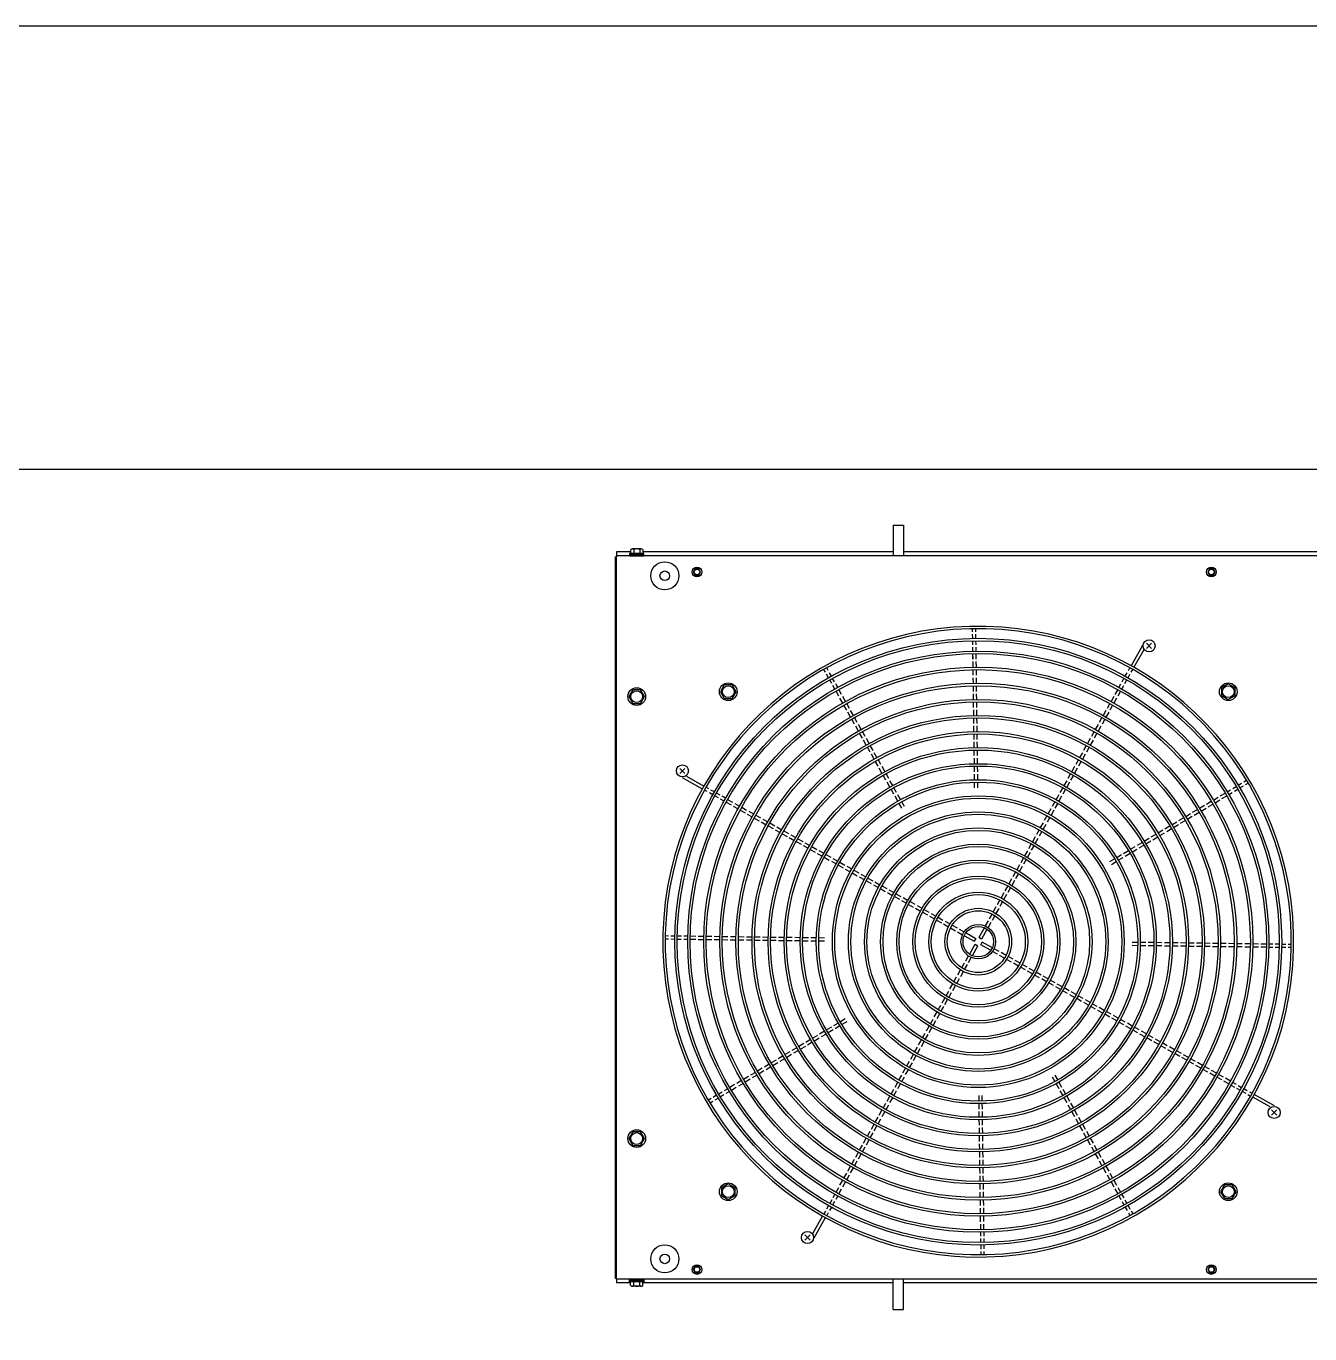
# Model space of a CAD drawing. Header units: millimetres. Extents: x -15161 to 10473752, y -72817 to 33960.
# Drawn here: x -1021.1 to -861.4, y -33737.4 to -33574.7 of the extents above; entities that cross this region are included whole.
import ezdxf

# ---------------------------------------------------------------- set-up
doc = ezdxf.new("R2010")
doc.units = ezdxf.units.MM

# ---------------------------------------------------------------- blocks, each defined once
blk = doc.blocks.new('建築底圖1140116')
blk.add_lwpolyline([(1710.08, -21908.9), (-1953.16, -21908.9)])
blk = doc.blocks.new('NAILU')
at = {"linetype": 'ByBlock'}
for p, q in [((1.06, -1.06), (-1.06, 1.06)), ((-1.06, -1.06), (1.06, 1.06))]:
    blk.add_line(p, q, dxfattribs=at)
blk.add_circle((0, 0), 2.5, dxfattribs=at)
blk = doc.blocks.new('機組1140224')
at = {"color": 230}
for p, q in [((7445.5, -33636.75), (7445.5, -33640.57)), ((7445.5, -33636.75), (7446.8, -33636.75)), ((7446.8, -33636.75), (7446.8, -33640.57)), ((7411.1, -33640.07), (7411.1, -33640.7)), ((7412.85, -33640.07), (7411.1, -33640.07)), ((7412.1, -33640.57), (7412.07, -33640.6)), ((7412.7, -33640.57), (7412.1, -33640.57)), ((7412.7, -33640.28), (7412.7, -33640.6)), ((7414.5, -33640.28), (7412.7, -33640.28)), ((7412.7, -33640.44), (7414.5, -33640.44)), ((7412.85, -33639.8), (7412.85, -33640.28)), ((7414.16, -33639.73), (7413.04, -33639.73)), ((7413.23, -33639.8), (7413.23, -33640.28)), ((7413.6, -33640.44), (7413.44, -33640.28)), ((7413.76, -33640.44), (7413.6, -33640.28)), ((7413.98, -33639.8), (7413.98, -33640.28)), ((7414.35, -33639.8), (7414.35, -33640.28)), ((7445.5, -33640.07), (7414.35, -33640.07)), ((7414.5, -33640.6), (7414.5, -33640.28)), ((7587.72, -33640.57), (7414.5, -33640.57)), ((7555.4, -33640.07), (7446.8, -33640.07)), ((7410.98, -33730.5), (7410.98, -33640.7)), ((7410.98, -33640.7), (7411.1, -33640.7)), ((7591.1, -33640.6), (7411.1, -33640.6)), ((7411.1, -33644.1), (7411.1, -33640.6)), ((7411.1, -33730.48), (7411.1, -33640.72)), ((7590.98, -33640.6), (7411.22, -33640.6)), ((7412.7, -33640.6), (7414.5, -33640.6)), ((7455.4, -33650.05), (7455.39, -33649.65)), ((7455.8, -33650.05), (7455.79, -33649.65)), ((7455.41, -33650.85), (7455.4, -33650.35)), ((7455.42, -33651.65), (7455.41, -33651.15)), ((7455.43, -33652.45), (7455.42, -33651.95)), ((7455.81, -33650.85), (7455.8, -33650.35)), ((7455.82, -33651.65), (7455.81, -33651.15)), ((7455.83, -33652.45), (7455.82, -33651.95)), ((7476.52, -33651.74), (7475.11, -33654.26)), ((7477.04, -33651.47), (7477.67, -33652.11)), ((7477.04, -33652.11), (7477.67, -33651.47)), ((7455.44, -33653.45), (7455.43, -33652.75)), ((7455.45, -33653.45), (7455.44, -33652.75)), ((7455.84, -33653.45), (7455.83, -33652.75)), ((7455.85, -33653.45), (7455.84, -33652.75)), ((7476.68, -33652.28), (7475.46, -33654.45)), ((7437.09, -33655.06), (7436.89, -33654.72)), ((7437.44, -33654.87), (7437.24, -33654.52)), ((7437.83, -33655.57), (7437.58, -33655.13)), ((7455.46, -33654.45), (7455.45, -33653.75)), ((7455.47, -33655.45), (7455.46, -33654.75)), ((7455.86, -33654.45), (7455.85, -33653.75)), ((7455.87, -33655.45), (7455.86, -33654.75)), ((7474.38, -33655.57), (7474.62, -33655.13)), ((7474.77, -33654.87), (7474.97, -33654.52)), ((7475.12, -33655.07), (7475.31, -33654.72)), ((7437.48, -33655.76), (7437.23, -33655.33)), ((7437.87, -33656.46), (7437.62, -33656.02)), ((7438.22, -33656.26), (7437.97, -33655.83)), ((7438.26, -33657.16), (7438.02, -33656.72)), ((7438.61, -33656.96), (7438.36, -33656.53)), ((7455.49, -33656.45), (7455.48, -33655.75)), ((7455.5, -33657.45), (7455.49, -33656.75)), ((7455.89, -33656.45), (7455.88, -33655.75)), ((7455.9, -33657.45), (7455.89, -33656.75)), ((7473.6, -33656.96), (7473.84, -33656.53)), ((7473.95, -33657.16), (7474.19, -33656.72)), ((7473.99, -33656.27), (7474.23, -33655.83)), ((7474.34, -33656.46), (7474.58, -33656.03)), ((7474.73, -33655.76), (7474.97, -33655.33)), ((7438.75, -33658.03), (7438.41, -33657.42)), ((7439.1, -33657.84), (7438.76, -33657.22)), ((7439.24, -33658.9), (7438.89, -33658.29)), ((7439.59, -33658.71), (7439.24, -33658.1)), ((7455.51, -33658.45), (7455.5, -33657.75)), ((7455.91, -33658.45), (7455.9, -33657.75)), ((7472.96, -33658.1), (7472.62, -33658.71)), ((7473.31, -33658.29), (7472.97, -33658.9)), ((7473.45, -33657.22), (7473.11, -33657.84)), ((7473.8, -33657.42), (7473.46, -33658.03)), ((7439.73, -33659.78), (7439.38, -33659.16)), ((7440.07, -33659.58), (7439.73, -33658.97)), ((7440.21, -33660.65), (7439.87, -33660.04)), ((7440.56, -33660.45), (7440.22, -33659.84)), ((7455.52, -33659.45), (7455.52, -33658.75)), ((7455.54, -33660.45), (7455.53, -33659.75)), ((7455.92, -33659.45), (7455.92, -33658.75)), ((7455.94, -33660.45), (7455.93, -33659.75)), ((7471.98, -33659.84), (7471.64, -33660.45)), ((7472.33, -33660.04), (7471.99, -33660.65)), ((7472.47, -33658.97), (7472.13, -33659.58)), ((7472.82, -33659.16), (7472.48, -33659.78)), ((7440.7, -33661.52), (7440.36, -33660.91)), ((7441.05, -33661.33), (7440.71, -33660.71)), ((7441.54, -33662.2), (7441.2, -33661.59)), ((7455.55, -33661.45), (7455.54, -33660.75)), ((7455.95, -33661.45), (7455.94, -33660.75)), ((7471.01, -33661.59), (7470.66, -33662.2)), ((7471.49, -33660.71), (7471.15, -33661.33)), ((7471.84, -33660.91), (7471.5, -33661.52)), ((7441.19, -33662.39), (7440.85, -33661.78)), ((7441.68, -33663.27), (7441.34, -33662.65)), ((7442.03, -33663.07), (7441.69, -33662.46)), ((7442.52, -33663.94), (7442.18, -33663.33)), ((7455.56, -33662.45), (7455.55, -33661.75)), ((7455.58, -33663.45), (7455.57, -33662.75)), ((7455.96, -33662.45), (7455.95, -33661.75)), ((7455.98, -33663.45), (7455.97, -33662.75)), ((7470.03, -33663.33), (7469.69, -33663.94)), ((7470.52, -33662.46), (7470.17, -33663.07)), ((7470.87, -33662.65), (7470.52, -33663.27)), ((7471.35, -33661.78), (7471.01, -33662.39)), ((7442.17, -33664.14), (7441.83, -33663.53)), ((7442.66, -33665.01), (7442.32, -33664.4)), ((7443.01, -33664.81), (7442.67, -33664.2)), ((7455.59, -33664.45), (7455.58, -33663.75)), ((7455.6, -33665.45), (7455.59, -33664.75)), ((7455.99, -33664.45), (7455.98, -33663.75)), ((7456, -33665.45), (7455.99, -33664.75)), ((7469.54, -33664.2), (7469.2, -33664.81)), ((7469.89, -33664.4), (7469.55, -33665.01)), ((7470.38, -33663.53), (7470.03, -33664.14)), ((7443.15, -33665.88), (7442.8, -33665.27)), ((7443.5, -33665.69), (7443.15, -33665.08)), ((7443.64, -33666.76), (7443.29, -33666.14)), ((7443.98, -33666.56), (7443.64, -33665.95)), ((7455.62, -33666.45), (7455.61, -33665.75)), ((7456.02, -33666.45), (7456.01, -33665.75)), ((7468.56, -33665.95), (7468.22, -33666.56)), ((7468.91, -33666.14), (7468.57, -33666.76)), ((7469.05, -33665.08), (7468.71, -33665.69)), ((7469.4, -33665.27), (7469.06, -33665.88)), ((7419.24, -33668.18), (7421.76, -33669.59)), ((7419.78, -33668.02), (7421.96, -33669.24)), ((7444.12, -33667.63), (7443.78, -33667.02)), ((7444.47, -33667.43), (7444.13, -33666.82)), ((7444.61, -33668.5), (7444.27, -33667.89)), ((7444.96, -33668.3), (7444.62, -33667.69)), ((7455.63, -33667.45), (7455.62, -33666.75)), ((7455.64, -33668.45), (7455.63, -33667.75)), ((7456.03, -33667.45), (7456.02, -33666.75)), ((7456.04, -33668.45), (7456.03, -33667.75)), ((7467.58, -33667.69), (7467.24, -33668.3)), ((7467.93, -33667.89), (7467.59, -33668.5)), ((7468.07, -33666.82), (7467.73, -33667.43)), ((7468.42, -33667.02), (7468.08, -33667.63)), ((7422.37, -33669.93), (7422.02, -33669.73)), ((7422.57, -33669.58), (7422.22, -33669.39)), ((7423.27, -33669.97), (7422.83, -33669.73)), ((7445.1, -33669.37), (7444.76, -33668.76)), ((7445.45, -33669.18), (7445.11, -33668.57)), ((7445.59, -33670.25), (7445.25, -33669.63)), ((7445.94, -33670.05), (7445.6, -33669.44)), ((7455.65, -33669.45), (7455.65, -33668.75)), ((7456.05, -33669.45), (7456.05, -33668.75)), ((7466.61, -33669.44), (7466.26, -33670.05)), ((7466.96, -33669.63), (7466.61, -33670.25)), ((7467.1, -33668.57), (7466.75, -33669.18)), ((7467.44, -33668.76), (7467.1, -33669.37)), ((7487.07, -33669.95), (7487.5, -33669.69)), ((7487.76, -33669.54), (7488.19, -33669.28)), ((7487.96, -33669.88), (7488.39, -33669.63)), ((7488.44, -33669.13), (7488.87, -33668.87)), ((7488.65, -33669.47), (7489.08, -33669.22)), ((7489.13, -33668.72), (7489.48, -33668.52)), ((7489.34, -33669.06), (7489.68, -33668.86)), ((7423.07, -33670.32), (7422.64, -33670.08)), ((7423.77, -33670.71), (7423.33, -33670.47)), ((7423.97, -33670.36), (7423.53, -33670.12)), ((7424.47, -33671.1), (7424.03, -33670.86)), ((7424.66, -33670.75), (7424.23, -33670.51)), ((7424.73, -33671.25), (7425.34, -33671.59)), ((7424.92, -33670.9), (7425.53, -33671.24)), ((7425.8, -33671.39), (7426.41, -33671.73)), ((7446.08, -33671.12), (7445.74, -33670.51)), ((7446.43, -33670.92), (7446.09, -33670.31)), ((7446.57, -33671.99), (7446.23, -33671.38)), ((7446.92, -33671.79), (7446.58, -33671.18)), ((7465.63, -33671.18), (7465.29, -33671.79)), ((7465.98, -33671.38), (7465.64, -33671.99)), ((7466.12, -33670.31), (7465.78, -33670.92)), ((7466.47, -33670.51), (7466.12, -33671.12)), ((7484.49, -33671.48), (7485.09, -33671.12)), ((7484.7, -33671.83), (7485.3, -33671.47)), ((7485.35, -33670.97), (7485.95, -33670.61)), ((7485.56, -33671.31), (7486.16, -33670.96)), ((7486.21, -33670.46), (7486.81, -33670.1)), ((7486.41, -33670.8), (7487.02, -33670.45)), ((7487.27, -33670.29), (7487.7, -33670.03)), ((7425.6, -33671.74), (7426.21, -33672.08)), ((7426.47, -33672.23), (7427.08, -33672.57)), ((7426.67, -33671.88), (7427.28, -33672.22)), ((7427.35, -33672.72), (7427.96, -33673.06)), ((7427.54, -33672.37), (7428.15, -33672.71)), ((7428.41, -33672.86), (7429.02, -33673.2)), ((7464.65, -33672.93), (7464.31, -33673.54)), ((7465.14, -33672.06), (7464.8, -33672.67)), ((7465.49, -33672.25), (7465.15, -33672.86)), ((7481.91, -33673.02), (7482.51, -33672.66)), ((7482.12, -33673.36), (7482.72, -33673)), ((7482.77, -33672.5), (7483.37, -33672.15)), ((7482.98, -33672.85), (7483.58, -33672.49)), ((7483.63, -33671.99), (7484.23, -33671.63)), ((7483.84, -33672.34), (7484.44, -33671.98)), ((7428.22, -33673.21), (7428.83, -33673.55)), ((7429.09, -33673.69), (7429.7, -33674.04)), ((7429.29, -33673.35), (7429.9, -33673.69)), ((7429.96, -33674.18), (7430.57, -33674.53)), ((7430.16, -33673.83), (7430.77, -33674.18)), ((7430.84, -33674.67), (7431.45, -33675.01)), ((7431.03, -33674.32), (7431.64, -33674.67)), ((7463.67, -33674.67), (7463.33, -33675.28)), ((7464.16, -33673.8), (7463.82, -33674.41)), ((7464.51, -33674), (7464.17, -33674.61)), ((7465, -33673.12), (7464.66, -33673.73)), ((7478.47, -33675.06), (7479.08, -33674.7)), ((7479.33, -33674.55), (7479.94, -33674.19)), ((7479.54, -33674.89), (7480.14, -33674.53)), ((7480.19, -33674.04), (7480.8, -33673.68)), ((7480.4, -33674.38), (7481, -33674.02)), ((7481.05, -33673.53), (7481.65, -33673.17)), ((7481.26, -33673.87), (7481.86, -33673.51)), ((7431.71, -33675.16), (7432.32, -33675.5)), ((7431.9, -33674.81), (7432.51, -33675.15)), ((7432.58, -33675.65), (7433.19, -33675.99)), ((7432.78, -33675.3), (7433.39, -33675.64)), ((7433.45, -33676.14), (7434.06, -33676.48)), ((7433.65, -33675.79), (7434.26, -33676.13)), ((7434.52, -33676.28), (7435.13, -33676.62)), ((7463.18, -33675.55), (7462.84, -33676.16)), ((7463.53, -33675.74), (7463.19, -33676.35)), ((7464.02, -33674.87), (7463.68, -33675.48)), ((7475.9, -33676.59), (7476.5, -33676.24)), ((7476.76, -33676.08), (7477.36, -33675.72)), ((7476.96, -33676.43), (7477.56, -33676.07)), ((7477.62, -33675.57), (7478.22, -33675.21)), ((7477.82, -33675.91), (7478.42, -33675.56)), ((7478.68, -33675.4), (7479.28, -33675.05)), ((7434.33, -33676.63), (7434.94, -33676.97)), ((7435.2, -33677.12), (7435.81, -33677.46)), ((7435.39, -33676.77), (7436, -33677.11)), ((7436.07, -33677.61), (7436.68, -33677.95)), ((7436.27, -33677.26), (7436.88, -33677.6)), ((7437.14, -33677.74), (7437.75, -33678.09)), ((7462.21, -33677.29), (7461.87, -33677.9)), ((7462.56, -33677.49), (7462.21, -33678.1)), ((7462.7, -33676.42), (7462.35, -33677.03)), ((7463.05, -33676.61), (7462.7, -33677.22)), ((7473.32, -33678.13), (7473.92, -33677.77)), ((7474.18, -33677.62), (7474.78, -33677.26)), ((7474.38, -33677.96), (7474.98, -33677.6)), ((7475.04, -33677.1), (7475.64, -33676.75)), ((7475.24, -33677.45), (7475.84, -33677.09)), ((7476.1, -33676.94), (7476.7, -33676.58)), ((7436.94, -33678.09), (7437.55, -33678.44)), ((7437.82, -33678.58), (7438.43, -33678.92)), ((7438.01, -33678.23), (7438.62, -33678.58)), ((7438.69, -33679.07), (7439.3, -33679.41)), ((7438.88, -33678.72), (7439.49, -33679.06)), ((7439.56, -33679.56), (7440.17, -33679.9)), ((7439.76, -33679.21), (7440.37, -33679.55)), ((7461.23, -33679.04), (7460.89, -33679.65)), ((7461.58, -33679.23), (7461.24, -33679.84)), ((7461.72, -33678.16), (7461.38, -33678.77)), ((7462.07, -33678.36), (7461.73, -33678.97)), ((7472.46, -33678.64), (7473.06, -33678.28)), ((7472.66, -33678.98), (7473.26, -33678.62)), ((7473.52, -33678.47), (7474.12, -33678.11)), ((7440.43, -33680.05), (7441.04, -33680.39)), ((7440.63, -33679.7), (7441.24, -33680.04)), ((7441.3, -33680.54), (7441.92, -33680.88)), ((7441.5, -33680.19), (7442.11, -33680.53)), ((7442.18, -33681.03), (7442.79, -33681.37)), ((7442.37, -33680.68), (7442.98, -33681.02)), ((7443.25, -33681.17), (7443.86, -33681.51)), ((7460.25, -33680.78), (7459.91, -33681.39)), ((7460.6, -33680.98), (7460.26, -33681.59)), ((7460.74, -33679.91), (7460.4, -33680.52)), ((7461.09, -33680.1), (7460.75, -33680.72)), ((7443.05, -33681.52), (7443.66, -33681.86)), ((7443.92, -33682), (7444.53, -33682.35)), ((7444.12, -33681.66), (7444.73, -33682)), ((7444.8, -33682.49), (7445.41, -33682.84)), ((7444.99, -33682.14), (7445.6, -33682.49)), ((7445.86, -33682.63), (7446.47, -33682.97)), ((7459.27, -33682.53), (7458.93, -33683.14)), ((7459.62, -33682.72), (7459.28, -33683.33)), ((7459.76, -33681.65), (7459.42, -33682.27)), ((7460.11, -33681.85), (7459.77, -33682.46)), ((7445.67, -33682.98), (7446.28, -33683.32)), ((7446.54, -33683.47), (7447.15, -33683.81)), ((7446.74, -33683.12), (7447.35, -33683.46)), ((7447.41, -33683.96), (7448.02, -33684.3)), ((7447.61, -33683.61), (7448.22, -33683.95)), ((7448.29, -33684.45), (7448.9, -33684.79)), ((7448.48, -33684.1), (7449.09, -33684.44)), ((7458.3, -33684.27), (7457.95, -33684.88)), ((7458.64, -33684.47), (7458.3, -33685.08)), ((7458.79, -33683.4), (7458.44, -33684.01)), ((7459.13, -33683.6), (7458.79, -33684.21)), ((7449.16, -33684.94), (7449.77, -33685.28)), ((7449.35, -33684.59), (7449.96, -33684.93)), ((7450.03, -33685.43), (7450.64, -33685.77)), ((7450.23, -33685.08), (7450.84, -33685.42)), ((7450.9, -33685.92), (7451.51, -33686.26)), ((7451.1, -33685.57), (7451.71, -33685.91)), ((7451.97, -33686.06), (7452.58, -33686.4)), ((7457.32, -33686.02), (7456.97, -33686.63)), ((7457.81, -33685.15), (7457.46, -33685.76)), ((7458.16, -33685.34), (7457.81, -33685.95)), ((7451.78, -33686.4), (7452.39, -33686.75)), ((7452.65, -33686.89), (7453.26, -33687.24)), ((7452.85, -33686.54), (7453.46, -33686.89)), ((7453.52, -33687.38), (7454.14, -33687.73)), ((7453.72, -33687.03), (7454.33, -33687.38)), ((7454.6, -33687.52), (7455.8, -33688.2)), ((7456.83, -33686.9), (7456.15, -33688.1)), ((7457.18, -33687.09), (7456.5, -33688.3)), ((7457.67, -33686.22), (7457.32, -33686.83)), ((7417.55, -33688.3), (7417.15, -33688.29)), ((7417.56, -33687.9), (7417.16, -33687.89)), ((7418.35, -33688.31), (7417.85, -33688.3)), ((7418.36, -33687.91), (7417.86, -33687.9)), ((7419.15, -33688.32), (7418.65, -33688.31)), ((7419.16, -33687.92), (7418.66, -33687.91)), ((7419.95, -33688.33), (7419.45, -33688.32)), ((7419.96, -33687.93), (7419.46, -33687.92)), ((7420.95, -33688.34), (7420.25, -33688.33)), ((7420.96, -33687.94), (7420.26, -33687.93)), ((7421.95, -33688.36), (7421.25, -33688.35)), ((7421.96, -33687.96), (7421.26, -33687.95)), ((7422.95, -33688.37), (7422.25, -33688.36)), ((7422.96, -33687.97), (7422.26, -33687.96)), ((7423.95, -33688.38), (7423.25, -33688.37)), ((7423.96, -33687.98), (7423.26, -33687.97)), ((7424.95, -33688.4), (7424.25, -33688.39)), ((7424.96, -33688), (7424.26, -33687.99)), ((7425.95, -33688.41), (7425.25, -33688.4)), ((7425.96, -33688.01), (7425.26, -33688)), ((7426.95, -33688.42), (7426.25, -33688.41)), ((7426.96, -33688.02), (7426.26, -33688.01)), ((7427.95, -33688.43), (7427.25, -33688.42)), ((7427.96, -33688.03), (7427.26, -33688.02)), ((7428.95, -33688.45), (7428.25, -33688.44)), ((7428.96, -33688.05), (7428.26, -33688.04)), ((7429.95, -33688.46), (7429.25, -33688.45)), ((7429.96, -33688.06), (7429.26, -33688.05)), ((7430.95, -33688.47), (7430.25, -33688.46)), ((7430.96, -33688.07), (7430.26, -33688.06)), ((7431.95, -33688.49), (7431.25, -33688.48)), ((7431.96, -33688.09), (7431.26, -33688.08)), ((7432.95, -33688.5), (7432.25, -33688.49)), ((7432.96, -33688.1), (7432.26, -33688.09)), ((7433.95, -33688.51), (7433.25, -33688.5)), ((7433.96, -33688.11), (7433.26, -33688.1)), ((7434.95, -33688.52), (7434.25, -33688.52)), ((7434.96, -33688.12), (7434.26, -33688.12)), ((7435.95, -33688.54), (7435.25, -33688.53)), ((7435.96, -33688.14), (7435.26, -33688.13)), ((7436.95, -33688.55), (7436.25, -33688.54)), ((7436.96, -33688.15), (7436.26, -33688.14)), ((7454.4, -33687.87), (7455.6, -33688.55)), ((7455.03, -33690.1), (7455.7, -33688.9)), ((7455.38, -33690.3), (7456.05, -33689.1)), ((7455.8, -33688.2), (7455.6, -33688.55)), ((7455.7, -33688.9), (7456.05, -33689.1)), ((7456.5, -33688.3), (7456.15, -33688.1)), ((7456.4, -33689), (7456.6, -33688.65)), ((7457.61, -33689.67), (7456.4, -33689)), ((7457.8, -33689.32), (7456.6, -33688.65)), ((7475.25, -33688.65), (7475.95, -33688.66)), ((7475.25, -33689.05), (7475.95, -33689.06)), ((7476.25, -33688.66), (7476.95, -33688.67)), ((7476.25, -33689.06), (7476.95, -33689.07)), ((7477.25, -33688.67), (7477.95, -33688.68)), ((7477.25, -33689.07), (7477.95, -33689.08)), ((7478.25, -33688.68), (7478.95, -33688.69)), ((7478.25, -33689.08), (7478.95, -33689.09)), ((7479.25, -33688.7), (7479.95, -33688.71)), ((7479.25, -33689.1), (7479.95, -33689.11)), ((7480.25, -33688.71), (7480.95, -33688.72)), ((7480.25, -33689.11), (7480.95, -33689.12)), ((7481.25, -33688.72), (7481.95, -33688.73)), ((7481.25, -33689.12), (7481.95, -33689.13)), ((7482.25, -33688.74), (7482.95, -33688.75)), ((7482.25, -33689.14), (7482.95, -33689.15)), ((7483.25, -33688.75), (7483.95, -33688.76)), ((7483.25, -33689.15), (7483.95, -33689.16)), ((7484.25, -33688.76), (7484.95, -33688.77)), ((7484.25, -33689.16), (7484.95, -33689.17)), ((7485.25, -33688.78), (7485.95, -33688.78)), ((7485.25, -33689.18), (7485.95, -33689.18)), ((7486.25, -33688.79), (7486.95, -33688.8)), ((7486.25, -33689.19), (7486.95, -33689.2)), ((7487.25, -33688.8), (7487.95, -33688.81)), ((7487.25, -33689.2), (7487.95, -33689.21)), ((7488.25, -33688.81), (7488.95, -33688.82)), ((7488.25, -33689.21), (7488.95, -33689.22)), ((7489.25, -33688.83), (7489.95, -33688.84)), ((7489.25, -33689.23), (7489.95, -33689.24)), ((7490.25, -33688.84), (7490.95, -33688.85)), ((7490.25, -33689.24), (7490.95, -33689.25)), ((7491.25, -33688.85), (7491.95, -33688.86)), ((7491.25, -33689.25), (7491.95, -33689.26)), ((7492.25, -33688.87), (7492.75, -33688.87)), ((7492.25, -33689.27), (7492.75, -33689.27)), ((7493.05, -33688.88), (7493.55, -33688.88)), ((7493.05, -33689.28), (7493.55, -33689.28)), ((7493.85, -33688.89), (7494.35, -33688.89)), ((7493.85, -33689.29), (7494.35, -33689.29)), ((7494.65, -33688.9), (7495.05, -33688.9)), ((7494.65, -33689.3), (7495.05, -33689.3)), ((7454.54, -33690.98), (7454.88, -33690.37)), ((7454.89, -33691.18), (7455.23, -33690.56)), ((7458.48, -33690.16), (7457.87, -33689.82)), ((7458.68, -33689.81), (7458.07, -33689.47)), ((7459.36, -33690.65), (7458.75, -33690.31)), ((7459.55, -33690.3), (7458.94, -33689.96)), ((7460.23, -33691.14), (7459.62, -33690.8)), ((7460.43, -33690.79), (7459.82, -33690.45)), ((7461.3, -33691.28), (7460.69, -33690.94)), ((7453.56, -33692.73), (7453.9, -33692.12)), ((7453.91, -33692.92), (7454.25, -33692.31)), ((7454.05, -33691.85), (7454.39, -33691.24)), ((7454.4, -33692.05), (7454.74, -33691.44)), ((7461.1, -33691.63), (7460.49, -33691.29)), ((7461.98, -33692.12), (7461.37, -33691.78)), ((7462.17, -33691.77), (7461.56, -33691.43)), ((7462.85, -33692.61), (7462.24, -33692.27)), ((7463.05, -33692.26), (7462.44, -33691.92)), ((7463.92, -33692.75), (7463.31, -33692.41)), ((7452.58, -33694.47), (7452.92, -33693.86)), ((7452.93, -33694.67), (7453.27, -33694.06)), ((7453.07, -33693.6), (7453.41, -33692.99)), ((7453.42, -33693.8), (7453.76, -33693.19)), ((7463.72, -33693.1), (7463.11, -33692.75)), ((7464.6, -33693.59), (7463.99, -33693.24)), ((7464.79, -33693.24), (7464.18, -33692.89)), ((7465.47, -33694.07), (7464.86, -33693.73)), ((7465.66, -33693.73), (7465.05, -33693.38)), ((7466.34, -33694.56), (7465.73, -33694.22)), ((7466.54, -33694.21), (7465.93, -33693.87)), ((7451.6, -33696.22), (7451.95, -33695.61)), ((7451.95, -33696.41), (7452.29, -33695.8)), ((7452.09, -33695.35), (7452.43, -33694.74)), ((7452.44, -33695.54), (7452.78, -33694.93)), ((7467.21, -33695.05), (7466.6, -33694.71)), ((7467.41, -33694.7), (7466.8, -33694.36)), ((7468.09, -33695.54), (7467.48, -33695.2)), ((7468.28, -33695.19), (7467.67, -33694.85)), ((7468.96, -33696.03), (7468.35, -33695.69)), ((7469.15, -33695.68), (7468.54, -33695.34)), ((7470.03, -33696.17), (7469.42, -33695.83)), ((7450.63, -33697.96), (7450.97, -33697.35)), ((7451.11, -33697.09), (7451.46, -33696.48)), ((7451.46, -33697.29), (7451.81, -33696.68)), ((7469.83, -33696.52), (7469.22, -33696.18)), ((7470.7, -33697.01), (7470.09, -33696.67)), ((7470.9, -33696.66), (7470.29, -33696.32)), ((7471.58, -33697.5), (7470.97, -33697.15)), ((7471.77, -33697.15), (7471.16, -33696.81)), ((7472.64, -33697.64), (7472.03, -33697.29)), ((7438.68, -33698.73), (7438.08, -33699.08)), ((7438.89, -33699.07), (7438.28, -33699.43)), ((7439.54, -33698.21), (7438.94, -33698.57)), ((7439.75, -33698.56), (7439.14, -33698.92)), ((7449.65, -33699.71), (7449.99, -33699.1)), ((7450.14, -33698.84), (7450.48, -33698.23)), ((7450.49, -33699.03), (7450.83, -33698.42)), ((7450.97, -33698.16), (7451.32, -33697.55)), ((7472.45, -33697.99), (7471.84, -33697.64)), ((7473.32, -33698.47), (7472.71, -33698.13)), ((7473.52, -33698.12), (7472.91, -33697.78)), ((7474.19, -33698.96), (7473.58, -33698.62)), ((7474.39, -33698.61), (7473.78, -33698.27)), ((7475.07, -33699.45), (7474.46, -33699.11)), ((7475.26, -33699.1), (7474.65, -33698.76)), ((7435.24, -33700.77), (7434.64, -33701.13)), ((7436.1, -33700.26), (7435.5, -33700.62)), ((7436.31, -33700.6), (7435.71, -33700.96)), ((7436.96, -33699.75), (7436.36, -33700.11)), ((7437.17, -33700.09), (7436.57, -33700.45)), ((7437.82, -33699.24), (7437.22, -33699.59)), ((7438.03, -33699.58), (7437.43, -33699.94)), ((7449.16, -33700.58), (7449.5, -33699.97)), ((7449.51, -33700.78), (7449.85, -33700.17)), ((7450, -33699.91), (7450.34, -33699.29)), ((7475.94, -33699.94), (7475.33, -33699.6)), ((7476.13, -33699.59), (7475.52, -33699.25)), ((7476.81, -33700.43), (7476.2, -33700.09)), ((7477.01, -33700.08), (7476.4, -33699.74)), ((7477.68, -33700.92), (7477.07, -33700.58)), ((7477.88, -33700.57), (7477.27, -33700.23)), ((7478.75, -33701.06), (7478.14, -33700.72)), ((7432.67, -33702.3), (7432.06, -33702.66)), ((7433.52, -33701.79), (7432.92, -33702.15)), ((7433.73, -33702.14), (7433.13, -33702.49)), ((7434.38, -33701.28), (7433.78, -33701.64)), ((7434.59, -33701.63), (7433.99, -33701.98)), ((7435.45, -33701.11), (7434.85, -33701.47)), ((7448.18, -33702.33), (7448.52, -33701.72)), ((7448.53, -33702.52), (7448.87, -33701.91)), ((7448.67, -33701.45), (7449.01, -33700.84)), ((7449.02, -33701.65), (7449.36, -33701.04)), ((7478.56, -33701.41), (7477.95, -33701.06)), ((7479.43, -33701.9), (7478.82, -33701.55)), ((7479.62, -33701.55), (7479.01, -33701.2)), ((7480.3, -33702.38), (7479.69, -33702.04)), ((7480.5, -33702.04), (7479.89, -33701.69)), ((7481.37, -33702.52), (7480.76, -33702.18)), ((7430.09, -33703.84), (7429.49, -33704.2)), ((7430.95, -33703.33), (7430.34, -33703.68)), ((7431.15, -33703.67), (7430.55, -33704.03)), ((7431.81, -33702.82), (7431.2, -33703.17)), ((7432.01, -33703.16), (7431.41, -33703.52)), ((7432.87, -33702.65), (7432.27, -33703.01)), ((7447.2, -33704.07), (7447.55, -33703.46)), ((7447.55, -33704.27), (7447.9, -33703.66)), ((7447.69, -33703.2), (7448.03, -33702.59)), ((7448.04, -33703.4), (7448.38, -33702.78)), ((7481.17, -33702.87), (7480.56, -33702.53)), ((7482.05, -33703.36), (7481.43, -33703.02)), ((7482.24, -33703.01), (7481.63, -33702.67)), ((7482.92, -33703.85), (7482.31, -33703.51)), ((7483.11, -33703.5), (7482.5, -33703.16)), ((7483.79, -33704.34), (7483.18, -33704)), ((7483.99, -33703.99), (7483.38, -33703.65)), ((7427.51, -33705.37), (7426.91, -33705.73)), ((7428.37, -33704.86), (7427.77, -33705.22)), ((7428.57, -33705.2), (7427.97, -33705.56)), ((7429.23, -33704.35), (7428.63, -33704.71)), ((7429.43, -33704.69), (7428.83, -33705.05)), ((7430.29, -33704.18), (7429.69, -33704.54)), ((7446.23, -33705.82), (7446.57, -33705.21)), ((7446.58, -33706.01), (7446.92, -33705.4)), ((7446.72, -33704.94), (7447.06, -33704.33)), ((7447.06, -33705.14), (7447.41, -33704.53)), ((7465.29, -33705.4), (7465.63, -33706.01)), ((7465.64, -33705.21), (7465.98, -33705.82)), ((7484.66, -33704.83), (7484.05, -33704.49)), ((7484.86, -33704.48), (7484.25, -33704.14)), ((7485.54, -33705.32), (7484.92, -33704.97)), ((7485.73, -33704.97), (7485.12, -33704.63)), ((7486.41, -33705.81), (7485.8, -33705.46)), ((7486.6, -33705.46), (7485.99, -33705.11)), ((7487.48, -33705.95), (7486.86, -33705.6)), ((7424.93, -33706.9), (7424.5, -33707.16)), ((7425.13, -33707.25), (7424.7, -33707.5)), ((7425.79, -33706.39), (7425.19, -33706.75)), ((7425.99, -33706.74), (7425.39, -33707.1)), ((7426.65, -33705.88), (7426.05, -33706.24)), ((7426.85, -33706.23), (7426.25, -33706.58)), ((7427.71, -33705.71), (7427.11, -33706.07)), ((7445.25, -33707.56), (7445.59, -33706.95)), ((7445.6, -33707.76), (7445.94, -33707.15)), ((7445.74, -33706.69), (7446.08, -33706.08)), ((7446.09, -33706.89), (7446.43, -33706.27)), ((7465.78, -33706.27), (7466.12, -33706.89)), ((7466.12, -33706.08), (7466.47, -33706.69)), ((7466.26, -33707.15), (7466.61, -33707.76)), ((7466.61, -33706.95), (7466.96, -33707.56)), ((7487.28, -33706.29), (7486.67, -33705.95)), ((7487.54, -33706.44), (7487.98, -33706.69)), ((7487.74, -33706.09), (7488.17, -33706.34)), ((7488.24, -33706.83), (7488.68, -33707.08)), ((7488.43, -33706.48), (7488.87, -33706.73)), ((7488.94, -33707.22), (7489.37, -33707.47)), ((7489.13, -33706.88), (7489.57, -33707.12)), ((7489.83, -33707.27), (7490.18, -33707.46)), ((7422.87, -33708.13), (7422.52, -33708.33)), ((7423.07, -33708.47), (7422.73, -33708.68)), ((7423.55, -33707.72), (7423.12, -33707.98)), ((7423.76, -33708.06), (7423.33, -33708.32)), ((7424.24, -33707.31), (7423.81, -33707.57)), ((7424.45, -33707.66), (7424.02, -33707.91)), ((7444.27, -33709.31), (7444.61, -33708.7)), ((7444.62, -33709.5), (7444.96, -33708.89)), ((7444.76, -33708.43), (7445.1, -33707.82)), ((7445.11, -33708.63), (7445.45, -33708.02)), ((7456.15, -33707.75), (7456.16, -33708.45)), ((7456.16, -33708.75), (7456.17, -33709.45)), ((7456.55, -33707.74), (7456.56, -33708.44)), ((7456.56, -33708.74), (7456.57, -33709.44)), ((7466.75, -33708.02), (7467.1, -33708.63)), ((7467.1, -33707.82), (7467.44, -33708.43)), ((7467.24, -33708.89), (7467.58, -33709.5)), ((7467.59, -33708.7), (7467.93, -33709.31)), ((7489.63, -33707.62), (7489.98, -33707.81)), ((7492.42, -33709.17), (7490.25, -33707.96)), ((7492.96, -33709.02), (7490.44, -33707.61)), ((7443.29, -33711.05), (7443.64, -33710.44)), ((7443.78, -33710.18), (7444.12, -33709.57)), ((7444.13, -33710.37), (7444.47, -33709.76)), ((7456.18, -33709.75), (7456.18, -33710.45)), ((7456.58, -33709.74), (7456.58, -33710.44)), ((7467.73, -33709.76), (7468.07, -33710.37)), ((7468.08, -33709.57), (7468.42, -33710.18)), ((7468.57, -33710.44), (7468.91, -33711.05)), ((7493.23, -33709.53), (7492.59, -33710.17)), ((7492.59, -33709.53), (7493.23, -33710.17)), ((7442.8, -33711.92), (7443.15, -33711.31)), ((7443.15, -33712.12), (7443.5, -33711.51)), ((7443.64, -33711.25), (7443.98, -33710.64)), ((7456.19, -33710.75), (7456.2, -33711.45)), ((7456.2, -33711.75), (7456.21, -33712.45)), ((7456.59, -33710.74), (7456.6, -33711.44)), ((7456.6, -33711.74), (7456.61, -33712.44)), ((7468.22, -33710.64), (7468.56, -33711.25)), ((7468.71, -33711.51), (7469.05, -33712.12)), ((7469.06, -33711.31), (7469.4, -33711.92)), ((7441.83, -33713.67), (7442.17, -33713.06)), ((7442.18, -33713.86), (7442.52, -33713.25)), ((7442.32, -33712.8), (7442.66, -33712.19)), ((7442.67, -33712.99), (7443.01, -33712.38)), ((7456.21, -33712.75), (7456.22, -33713.45)), ((7456.23, -33713.75), (7456.24, -33714.45)), ((7456.61, -33712.74), (7456.62, -33713.44)), ((7456.63, -33713.74), (7456.64, -33714.44)), ((7469.2, -33712.38), (7469.54, -33712.99)), ((7469.55, -33712.19), (7469.89, -33712.8)), ((7469.69, -33713.25), (7470.03, -33713.86)), ((7470.03, -33713.06), (7470.38, -33713.67)), ((7440.85, -33715.41), (7441.19, -33714.8)), ((7441.2, -33715.61), (7441.54, -33715)), ((7441.34, -33714.54), (7441.68, -33713.93)), ((7441.69, -33714.74), (7442.03, -33714.13)), ((7456.24, -33714.75), (7456.25, -33715.45)), ((7456.64, -33714.74), (7456.65, -33715.44)), ((7470.17, -33714.13), (7470.52, -33714.74)), ((7470.52, -33713.93), (7470.87, -33714.54)), ((7470.66, -33715), (7471.01, -33715.61)), ((7471.01, -33714.8), (7471.35, -33715.41)), ((7439.87, -33717.16), (7440.21, -33716.55)), ((7440.22, -33717.35), (7440.56, -33716.74)), ((7440.36, -33716.29), (7440.7, -33715.68)), ((7440.71, -33716.48), (7441.05, -33715.87)), ((7456.25, -33715.75), (7456.26, -33716.45)), ((7456.27, -33716.75), (7456.28, -33717.45)), ((7456.65, -33715.74), (7456.66, -33716.44)), ((7456.67, -33716.74), (7456.68, -33717.44)), ((7471.15, -33715.87), (7471.49, -33716.48)), ((7471.5, -33715.68), (7471.84, -33716.29)), ((7471.64, -33716.74), (7471.98, -33717.35)), ((7471.99, -33716.55), (7472.33, -33717.16)), ((7438.89, -33718.9), (7439.24, -33718.29)), ((7439.24, -33719.1), (7439.59, -33718.49)), ((7439.38, -33718.03), (7439.73, -33717.42)), ((7439.73, -33718.23), (7440.07, -33717.62)), ((7456.28, -33717.75), (7456.29, -33718.45)), ((7456.68, -33717.74), (7456.69, -33718.44)), ((7472.13, -33717.62), (7472.47, -33718.23)), ((7472.48, -33717.42), (7472.82, -33718.03)), ((7472.62, -33718.49), (7472.96, -33719.1)), ((7472.97, -33718.29), (7473.31, -33718.9)), ((7438.26, -33720.04), (7438.01, -33720.47)), ((7438.61, -33720.23), (7438.36, -33720.67)), ((7438.41, -33719.78), (7438.75, -33719.17)), ((7438.76, -33719.97), (7439.1, -33719.36)), ((7456.29, -33718.75), (7456.3, -33719.45)), ((7456.31, -33719.75), (7456.31, -33720.45)), ((7456.69, -33718.74), (7456.7, -33719.44)), ((7456.71, -33719.74), (7456.71, -33720.44)), ((7473.11, -33719.36), (7473.45, -33719.97)), ((7473.46, -33719.17), (7473.8, -33719.78)), ((7473.6, -33720.23), (7473.84, -33720.67)), ((7473.94, -33720.04), (7474.19, -33720.47)), ((7437.48, -33721.43), (7437.23, -33721.87)), ((7437.82, -33721.63), (7437.58, -33722.06)), ((7437.87, -33720.74), (7437.62, -33721.17)), ((7438.22, -33720.93), (7437.97, -33721.37)), ((7456.32, -33720.75), (7456.33, -33721.45)), ((7456.33, -33721.75), (7456.34, -33722.45)), ((7456.72, -33720.74), (7456.73, -33721.44)), ((7456.73, -33721.74), (7456.74, -33722.44)), ((7473.99, -33720.93), (7474.23, -33721.37)), ((7474.34, -33720.74), (7474.58, -33721.17)), ((7474.38, -33721.63), (7474.62, -33722.07)), ((7474.73, -33721.43), (7474.97, -33721.87)), ((7435.53, -33724.92), (7436.74, -33722.74)), ((7435.68, -33725.46), (7437.09, -33722.94)), ((7437.08, -33722.13), (7436.89, -33722.48)), ((7437.43, -33722.33), (7437.24, -33722.68)), ((7456.34, -33722.75), (7456.35, -33723.45)), ((7456.74, -33722.74), (7456.75, -33723.44)), ((7474.77, -33722.33), (7474.96, -33722.68)), ((7475.12, -33722.13), (7475.31, -33722.48)), ((7435.17, -33725.73), (7434.53, -33725.09)), ((7435.17, -33725.09), (7434.53, -33725.73)), ((7456.36, -33723.75), (7456.37, -33724.45)), ((7456.38, -33724.75), (7456.38, -33725.25)), ((7456.76, -33723.74), (7456.77, -33724.44)), ((7456.78, -33724.74), (7456.78, -33725.24)), ((7456.39, -33725.55), (7456.39, -33726.05)), ((7456.4, -33726.35), (7456.4, -33726.85)), ((7456.79, -33725.54), (7456.79, -33726.04)), ((7456.8, -33726.34), (7456.8, -33726.84)), ((7411.1, -33730.6), (7411.1, -33727.1)), ((7456.41, -33727.15), (7456.41, -33727.55)), ((7456.81, -33727.14), (7456.81, -33727.54)), ((7411.1, -33730.38), (7410.98, -33730.38)), ((7411.1, -33730.5), (7410.98, -33730.5)), ((7411.1, -33730.5), (7411.1, -33731.07)), ((7591.1, -33730.6), (7411.1, -33730.6)), ((7412.85, -33731.07), (7411.1, -33731.07)), ((7590.98, -33730.6), (7411.22, -33730.6)), ((7412.7, -33730.92), (7412.7, -33730.6)), ((7412.7, -33730.6), (7414.5, -33730.6)), ((7412.7, -33730.76), (7414.5, -33730.76)), ((7414.5, -33730.92), (7412.7, -33730.92)), ((7412.85, -33731.4), (7412.85, -33730.92)), ((7414.16, -33731.47), (7413.04, -33731.47)), ((7413.23, -33731.4), (7413.23, -33730.92)), ((7413.6, -33730.76), (7413.44, -33730.92)), ((7413.76, -33730.76), (7413.6, -33730.92)), ((7413.98, -33731.4), (7413.98, -33730.92)), ((7414.35, -33731.4), (7414.35, -33730.92)), ((7445.5, -33731.07), (7414.35, -33731.07)), ((7414.5, -33730.6), (7414.5, -33730.92)), ((7445.5, -33734.39), (7445.5, -33730.6)), ((7446.8, -33734.39), (7446.8, -33730.6)), ((7555.4, -33731.07), (7446.8, -33731.07)), ((7445.5, -33734.39), (7446.8, -33734.39))]:
    blk.add_line(p, q, dxfattribs=at)
for points in [[(7420.87, -33642.2), (7420.64, -33642.6), (7420.87, -33643), (7421.33, -33643), (7421.56, -33642.6), (7421.33, -33642.2)], [(7484.87, -33642.2), (7484.64, -33642.6), (7484.87, -33643), (7485.33, -33643), (7485.56, -33642.6), (7485.33, -33642.2)], [(7424.5, -33656.64), (7424.01, -33657.49), (7424.5, -33658.33), (7425.48, -33658.33), (7425.97, -33657.49), (7425.48, -33656.64)], [(7488.06, -33657), (7487.21, -33656.51), (7486.37, -33657), (7486.37, -33657.98), (7487.21, -33658.47), (7488.06, -33657.98)], [(7413.11, -33657.25), (7412.62, -33658.1), (7413.11, -33658.95), (7414.09, -33658.95), (7414.58, -33658.1), (7414.09, -33657.25)], [(7413.11, -33712.25), (7412.62, -33713.1), (7413.11, -33713.95), (7414.09, -33713.95), (7414.58, -33713.1), (7414.09, -33712.25)], [(7424.14, -33720.2), (7424.99, -33720.69), (7425.84, -33720.2), (7425.84, -33719.22), (7424.99, -33718.73), (7424.14, -33719.22)], [(7487.7, -33720.56), (7488.19, -33719.71), (7487.7, -33718.86), (7486.72, -33718.86), (7486.23, -33719.71), (7486.72, -33720.56)], [(7420.87, -33729), (7420.64, -33729.4), (7420.87, -33729.8), (7421.33, -33729.8), (7421.56, -33729.4), (7421.33, -33729)], [(7484.87, -33729), (7484.64, -33729.4), (7484.87, -33729.8), (7485.33, -33729.8), (7485.56, -33729.4), (7485.33, -33729)]]:
    blk.add_lwpolyline(points, close=True, dxfattribs=at)
for centre, radius in [((7417.1, -33643.07), 1.75), ((7421.1, -33642.6), 0.6), ((7485.1, -33642.6), 0.6), ((7417.1, -33643.07), 0.6), ((7421.1, -33642.6), 0.345), ((7485.1, -33642.6), 0.345), ((7456.1, -33688.6), 37.75), ((7456.1, -33688.6), 37.45), ((7477.35, -33651.79), 0.75), ((7456.1, -33688.6), 36.15), ((7456.1, -33688.6), 35.85), ((7456.1, -33688.6), 34.15), ((7456.1, -33688.6), 33.85), ((7424.99, -33657.49), 1.1), ((7456.1, -33688.6), 32.15), ((7456.1, -33688.6), 31.85), ((7424.99, -33657.49), 0.735), ((7487.21, -33657.49), 1.1), ((7487.21, -33657.49), 0.735), ((7413.6, -33658.1), 1.1), ((7413.6, -33658.1), 0.735), ((7456.1, -33688.6), 30.15), ((7456.1, -33688.6), 29.85), ((7456.1, -33688.6), 28.15), ((7456.1, -33688.6), 27.85), ((7456.1, -33688.6), 26.15), ((7456.1, -33688.6), 25.85), ((7456.1, -33688.6), 24.15), ((7456.1, -33688.6), 23.85), ((7456.1, -33688.6), 22.15), ((7456.1, -33688.6), 21.85), ((7456.1, -33688.6), 20.15), ((7456.1, -33688.6), 19.85), ((7456.1, -33688.6), 18.15), ((7456.1, -33688.6), 17.85), ((7456.1, -33688.6), 16.15), ((7456.1, -33688.6), 15.85), ((7456.1, -33688.6), 14.15), ((7456.1, -33688.6), 13.85), ((7456.1, -33688.6), 12.15), ((7456.1, -33688.6), 11.85), ((7456.1, -33688.6), 10.15), ((7456.1, -33688.6), 9.85), ((7456.1, -33688.6), 8.15), ((7456.1, -33688.6), 7.85), ((7456.1, -33688.6), 6.15), ((7456.1, -33688.6), 5.85), ((7456.1, -33688.6), 4.15), ((7456.1, -33688.6), 3.85), ((7456.1, -33688.6), 2.15), ((7456.1, -33688.6), 1.9), ((7492.91, -33709.85), 0.75), ((7413.6, -33713.1), 1.1), ((7413.6, -33713.1), 0.735), ((7424.99, -33719.71), 1.1), ((7487.21, -33719.71), 1.1), ((7424.99, -33719.71), 0.735), ((7487.21, -33719.71), 0.735), ((7434.85, -33725.41), 0.75), ((7417.1, -33728.07), 1.75), ((7417.1, -33728.07), 0.6), ((7421.1, -33729.4), 0.6), ((7421.1, -33729.4), 0.345), ((7485.1, -33729.4), 0.6), ((7485.1, -33729.4), 0.345)]:
    blk.add_circle(centre, radius, dxfattribs=at)
for centre, radius, start, end in [((7413.04, -33640.01), 0.286, 49.0554, 130.9446), ((7413.6, -33640.77), 1.04, 68.853, 111.147), ((7414.16, -33640.01), 0.286, 49.0554, 130.9446), ((7456.1, -33688.6), 39.25, 271.5568, 271.5458), ((7456.1, -33688.6), 38.95, 271.572, 271.5714), ((7413.04, -33731.18), 0.286, 229.0554, 310.9446), ((7413.6, -33730.43), 1.04, 248.853, 291.147), ((7414.16, -33731.18), 0.286, 229.0554, 310.9446)]:
    blk.add_arc(centre, radius, start, end, dxfattribs=at)
at = {"color": 230, "xscale": 0.3, "yscale": 0.3, "zscale": 0.3}
blk.add_blockref('NAILU', (7419.29, -33667.35), dxfattribs=at)

msp = doc.modelspace()

# ---------------------------------------------------------------- linework, layer by layer
msp.add_lwpolyline([(-2764.4316, -33574.6737), (-2764.4316, -37816.4453), (3360.8703, -37816.4453), (3360.8703, -33574.6737)], close=True)

# ---------------------------------------------------------------- block references
at = {"color": 2}
msp.add_blockref('建築底圖1140116', (0, -11720.9444), dxfattribs=at)
at = {"color": 230}
msp.add_blockref('機組1140224', (-8358.716, 0), dxfattribs=at)

doc.saveas('drawing.dxf')
